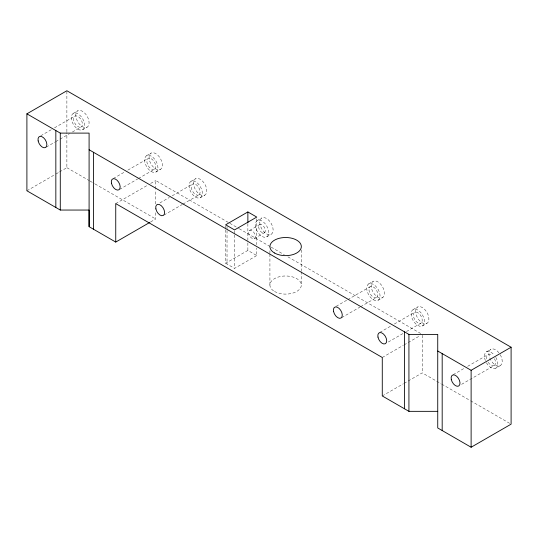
<?xml version="1.0" encoding="UTF-8"?>
<svg xmlns="http://www.w3.org/2000/svg" width="538" height="538" viewBox="0 0 538 538"><rect width="100%" height="100%" fill="white"/><g stroke="black" fill="none" stroke-linecap="round" stroke-linejoin="round"><path stroke-width="0.4" stroke-dasharray="2.69 2.02" d="M59.61 171.891L66.88 167.695L66.88 132.57M66.88 131.736L66.88 90.754M150.64 221.932L155.724 218.993L155.724 211.468M155.724 203.942L155.724 189.719M155.724 188.885L155.724 180.519L229.074 222.873M73.276 113.37L77.714 110.808M40.747 135.778L51.628 129.497M54.533 127.822L74.843 116.094M46.308 147.082L55.011 142.052M55.737 141.635L59.362 139.537M60.088 139.12L69.523 133.673M72.422 131.998L81.13 126.975A6.281 3.625 60 0 0 79.14 117.244A6.281 3.625 60 0 0 73.699 120.384A6.281 3.625 60 0 0 81.13 126.975M82.697 129.692A9.422 5.441 60 0 0 79.711 115.098A9.422 5.441 60 0 0 71.554 119.806A9.422 5.441 60 0 0 82.697 129.692L87.143 127.129A9.422 5.441 60 0 0 84.157 112.529A9.422 5.441 60 0 0 75.992 117.244A9.422 5.441 60 0 0 87.143 127.129M26.9 190.782L55.246 174.413M55.979 173.989L58.884 172.315M146.571 155.69L151.017 153.122M113.323 178.515L124.93 171.81M127.829 170.136L148.145 158.407M119.604 189.396L137.741 178.925M138.468 178.502L154.426 169.288A6.281 3.625 60 0 0 152.436 159.557A6.281 3.625 60 0 0 146.995 162.698A6.281 3.625 60 0 0 154.426 169.288M156 172.005A9.422 5.441 60 0 0 153.007 157.412A9.422 5.441 60 0 0 144.85 162.126A9.422 5.441 60 0 0 156 172.005L160.438 169.443A9.422 5.441 60 0 0 157.452 154.85A9.422 5.441 60 0 0 149.288 159.557A9.422 5.441 60 0 0 160.438 169.443M115.744 203.599L147.728 185.139M150.64 183.458L155.724 180.519M190.997 181.333L195.435 178.771M159.921 202.907L169.349 197.459M172.254 195.785L192.564 184.057M164.029 215.045L182.16 204.568M182.886 204.151L198.852 194.938A6.281 3.625 60 0 0 196.854 185.206A6.281 3.625 60 0 0 191.414 188.347A6.281 3.625 60 0 0 198.852 194.938M200.418 197.654A9.422 5.441 60 0 0 197.433 183.061A9.422 5.441 60 0 0 189.268 187.769A9.422 5.441 60 0 0 200.418 197.654L204.864 195.092A9.422 5.441 60 0 0 201.871 180.492A9.422 5.441 60 0 0 193.714 185.206A9.422 5.441 60 0 0 204.864 195.092M257.305 220.546L261.75 217.984M249.632 230.419L259.659 224.628M254.346 238.576L264.373 232.786M266.727 236.868L271.172 234.306M225.657 229.793L225.657 263.25L247.87 250.426L256.754 255.557L256.754 248.025M225.657 263.25L234.541 268.375L256.754 255.557M368.678 283.923L373.123 281.354M336.156 306.33L347.037 300.049M347.763 299.626L370.252 286.64M341.711 317.628L359.848 307.158M360.574 306.741L376.533 297.521A6.281 3.625 60 0 0 374.542 287.79A6.281 3.625 60 0 0 369.102 290.93A6.281 3.625 60 0 0 376.533 297.521M378.106 300.244A9.422 5.441 60 0 0 375.114 285.644A9.422 5.441 60 0 0 366.956 290.359A9.422 5.441 60 0 0 378.106 300.244L382.545 297.675A9.422 5.441 60 0 0 379.559 283.082A9.422 5.441 60 0 0 371.395 287.79A9.422 5.441 60 0 0 382.545 297.675M413.097 309.572L417.542 307.003M379.848 332.397L391.456 325.692M394.361 324.017L414.67 312.289M388.308 342.02L403.54 333.224M406.446 331.549L420.951 323.17A6.281 3.625 60 0 0 418.961 313.439A6.281 3.625 60 0 0 413.52 316.579A6.281 3.625 60 0 0 420.951 323.17M422.525 325.894A9.422 5.441 60 0 0 419.532 311.294A9.422 5.441 60 0 0 411.375 316.008A9.422 5.441 60 0 0 422.525 325.894L426.964 323.325A9.422 5.441 60 0 0 423.978 308.731A9.422 5.441 60 0 0 415.813 313.439A9.422 5.441 60 0 0 426.964 323.325M382.276 357.481L403.352 345.309M404.085 344.892L420.07 335.658M382.276 395.955L403.352 383.782M404.085 383.365L422.256 372.868L441.032 383.715M485.337 360.561A9.422 5.441 60 0 1 486.399 351.886L490.838 349.323M453.151 374.71L464.758 368.012M467.656 366.338L487.966 354.603M461.604 384.334L494.254 365.484A6.281 3.625 60 0 0 494.254 358.234M486.399 362.767A9.422 5.441 60 0 0 495.821 368.207L500.266 365.638M229.8 223.29L238.516 228.32M239.242 228.737L270.473 246.767M271.199 247.191L284.272 254.736M287.904 256.834L422.256 334.401M66.88 167.695L89.274 180.627M89.994 181.044L94.325 183.545M95.051 183.962L155.724 218.993M441.759 384.132L469.93 400.393M470.649 400.81L509.654 423.332M422.256 335.235L422.256 372.868M301.334 249.921L301.334 270.829M301.334 271.67L301.334 285.046M269.921 250.762L269.921 253.27M269.921 254.104L269.921 285.046M256.754 218.758L256.754 244.682M247.87 223.66L247.87 242.06M247.87 242.9L247.87 250.426M234.541 230.741L234.541 234.091M234.541 234.924L234.541 268.375M227.029 226.404L227.029 229.753M227.029 230.587L227.029 264.037M225.657 225.617L225.657 228.959M500.266 354.764A9.422 5.441 60 0 1 497.832 366.028A9.422 5.441 60 0 1 488.914 352.975A9.422 5.441 60 0 1 498.881 352.74M494.254 365.484A6.281 3.625 60 0 1 487.966 361.859M486.816 358.893A6.281 3.625 60 0 1 492.257 355.752M495.821 357.326A9.422 5.441 60 0 1 495.821 368.207M486.399 351.886A9.422 5.441 60 0 1 494.442 355.309M274.521 291.462A15.703 9.065 0 0 0 300.796 287.393A15.703 9.065 0 0 0 281.562 276.29A15.703 9.065 0 0 0 274.521 291.462M259.793 222.295A9.422 5.441 60 0 0 269.794 234.729A9.422 5.441 60 0 0 269.794 221.4A9.422 5.441 60 0 0 259.793 222.295M248.657 232.571A4.714 2.724 60 0 0 253.654 238.791A4.714 2.724 60 0 0 253.654 232.127A4.714 2.724 60 0 0 248.657 232.571M258.684 226.78A4.714 2.724 60 0 0 263.681 233.001A4.714 2.724 60 0 0 263.681 226.337A4.714 2.724 60 0 0 258.684 226.78M255.355 224.857A9.422 5.441 60 0 0 265.348 237.292A9.422 5.441 60 0 0 265.348 223.969A9.422 5.441 60 0 0 255.355 224.857"/><path stroke-width="0.81" d="M89.093 149.746L408.927 334.401L437.737 334.401L437.737 427.972L471.12 447.246L511.1 424.166L511.1 347.225L66.88 90.754L26.9 113.834L26.9 190.782L60.283 210.049L89.093 210.049L89.093 226.686L115.744 242.073L149.907 222.349M89.093 226.686L89.093 133.108L60.283 133.108L26.9 113.834M93.531 229.249L93.531 152.308M115.744 242.073L115.744 203.599L382.276 357.481L382.276 395.955L408.927 411.341L437.737 411.341M408.927 411.341L408.927 334.401M247.87 211.952L225.657 224.776L234.541 229.908L256.754 217.083L247.87 211.952L247.87 222.826M437.737 351.032L471.12 370.305L511.1 347.225M471.12 370.305L471.12 447.246M442.182 353.594L442.182 430.535M404.489 331.832L404.489 408.772M60.283 133.108L60.283 210.049M55.838 130.546L55.838 207.486M274.521 252.988A15.703 9.065 0 0 0 300.796 248.926A15.703 9.065 0 0 0 281.562 237.816A15.703 9.065 0 0 0 274.521 252.988M451.274 379.425A6.281 3.625 60 0 0 458.706 386.015A6.281 3.625 60 0 0 456.715 376.284A6.281 3.625 60 0 0 451.274 379.425M377.972 337.104A6.281 3.625 60 0 0 385.403 343.695A6.281 3.625 60 0 0 383.412 333.964A6.281 3.625 60 0 0 377.972 337.104M333.553 311.462A6.281 3.625 60 0 0 340.984 318.045A6.281 3.625 60 0 0 338.994 308.314A6.281 3.625 60 0 0 333.553 311.462M155.872 208.872A6.281 3.625 60 0 0 163.303 215.462A6.281 3.625 60 0 0 161.306 205.731A6.281 3.625 60 0 0 155.872 208.872M111.447 183.223A6.281 3.625 60 0 0 118.878 189.813A6.281 3.625 60 0 0 116.887 180.082A6.281 3.625 60 0 0 111.447 183.223M38.151 140.909A6.281 3.625 60 0 0 45.582 147.499A6.281 3.625 60 0 0 43.591 137.768A6.281 3.625 60 0 0 38.151 140.909"/></g></svg>
